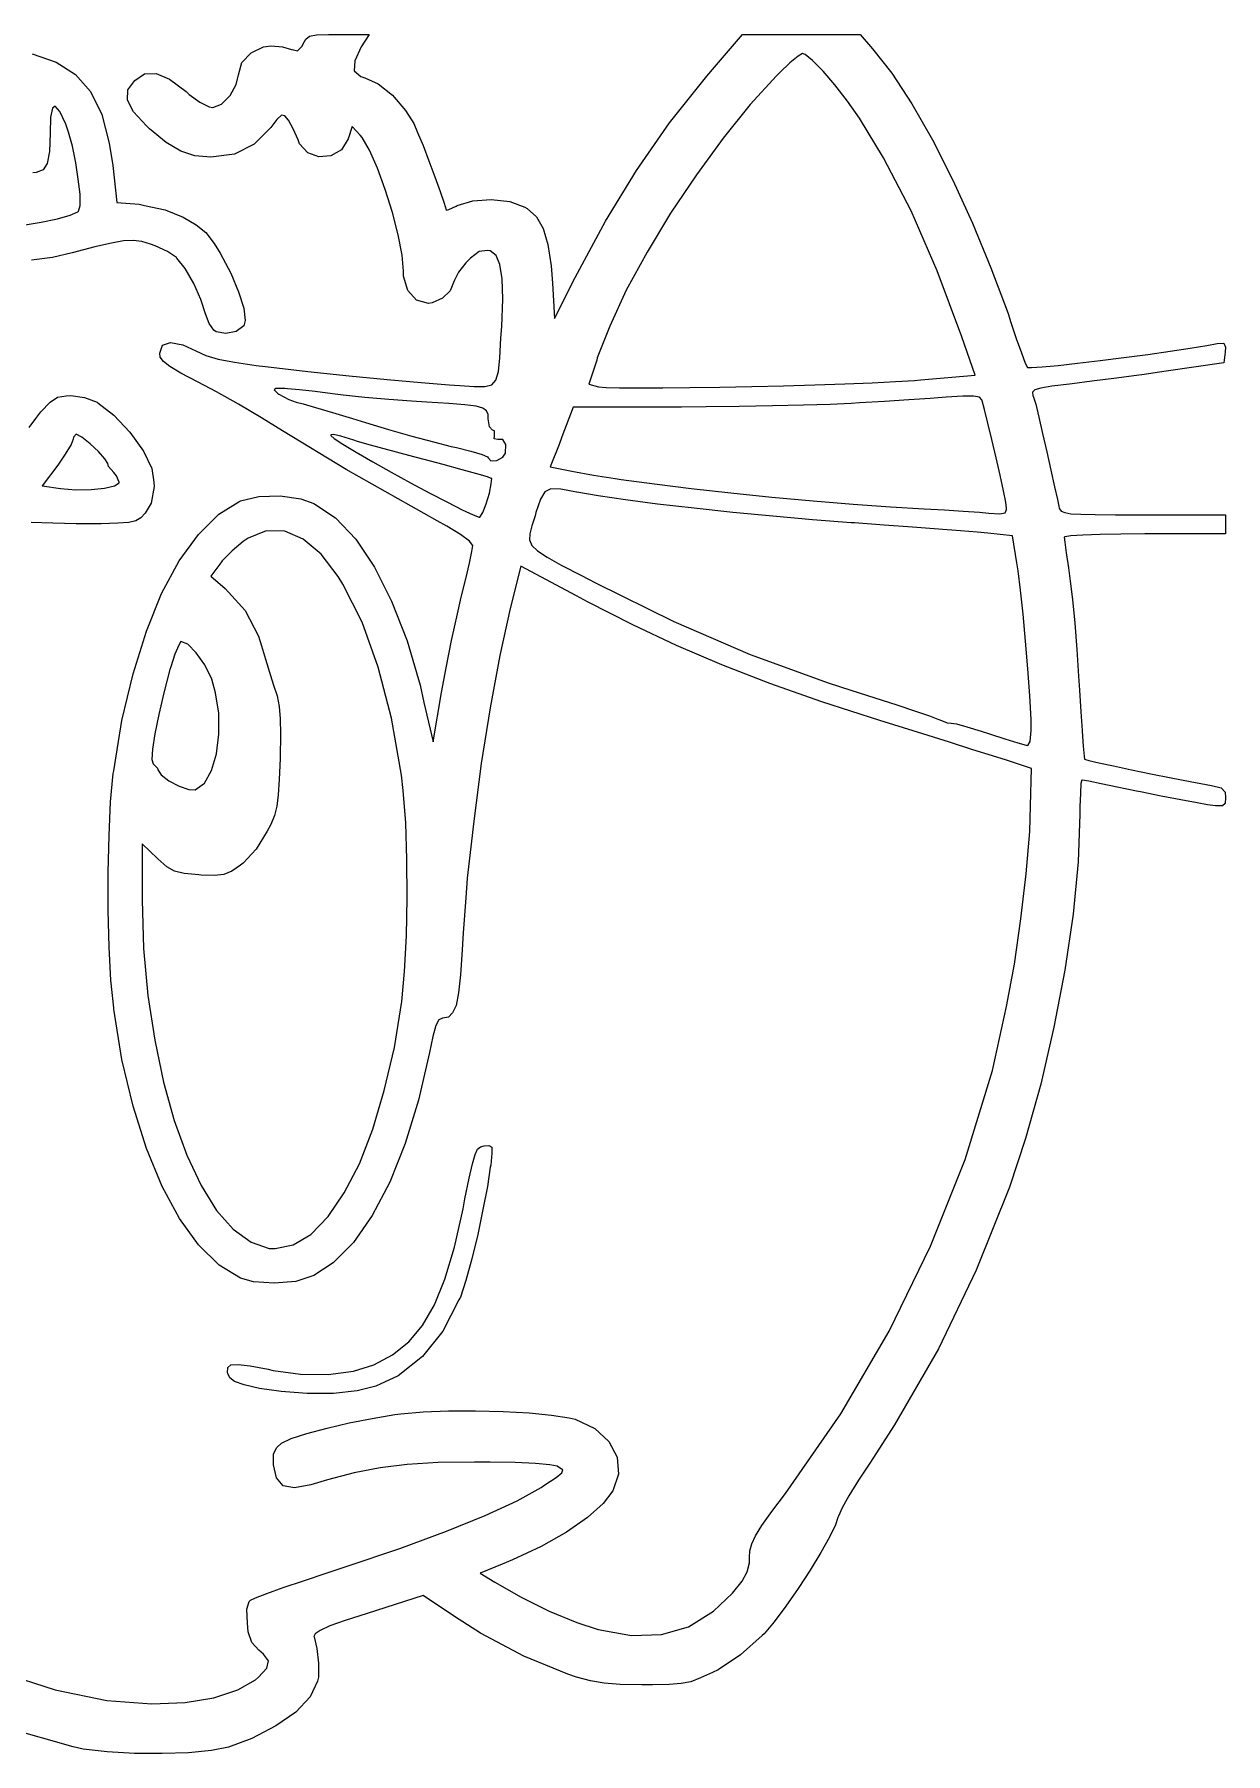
# Model space of a CAD drawing. Extents: x 85.3 to 114.3, y -106.8 to -93.4.
# Drawn here: x 107.114 to 109.698, y -101.863 to -98.135 of the extents above; entities that cross this region are included whole.
import ezdxf

# ---------------------------------------------------------------- set-up
doc = ezdxf.new("R2010")
doc.units = 0
doc.layers.add('BLACK', color=7, linetype='CONTINUOUS')

msp = doc.modelspace()

# ---------------------------------------------------------------- linework, layer by layer
at = {"layer": 'BLACK', "linetype": 'CONTINUOUS'}
for p, q in [((107.695, -98.1604), (107.697, -98.1555)), ((107.697, -98.1555), (107.703, -98.1453)), ((107.703, -98.1453), (107.711, -98.1392)), ((107.711, -98.1392), (107.726, -98.1361)), ((107.726, -98.1361), (107.752, -98.1351)), ((107.752, -98.1351), (107.773, -98.135)), ((107.773, -98.135), (107.84, -98.135)), ((107.84, -98.135), (107.823, -98.1621)), ((108.589, -98.2062), (108.65, -98.135)), ((108.65, -98.135), (108.905, -98.135)), ((108.905, -98.135), (108.932, -98.1661)), ((107.109, -98.1774), (107.161, -98.1951)), ((107.161, -98.1951), (107.203, -98.2219)), ((107.564, -98.1963), (107.584, -98.1748)), ((107.584, -98.1748), (107.611, -98.162)), ((107.611, -98.162), (107.628, -98.16)), ((107.628, -98.16), (107.652, -98.1622)), ((107.652, -98.1622), (107.672, -98.1675)), ((107.672, -98.1675), (107.673, -98.168)), ((107.673, -98.168), (107.685, -98.1708)), ((107.685, -98.1708), (107.695, -98.1604)), ((107.809, -98.1925), (107.808, -98.2139)), ((107.823, -98.1621), (107.809, -98.1925)), ((108.771, -98.1822), (108.753, -98.197)), ((108.78, -98.1767), (108.771, -98.1822)), ((108.786, -98.1786), (108.78, -98.1767)), ((108.802, -98.1915), (108.786, -98.1786)), ((108.825, -98.2144), (108.802, -98.1915)), ((108.932, -98.1661), (108.974, -98.219)), ((107.203, -98.2219), (107.236, -98.2592)), ((107.332, -98.235), (107.353, -98.2207)), ((107.353, -98.2207), (107.378, -98.2197)), ((107.378, -98.2197), (107.407, -98.2322)), ((107.407, -98.2322), (107.443, -98.2588)), ((107.552, -98.2438), (107.557, -98.2225)), ((107.557, -98.2225), (107.564, -98.1963)), ((107.808, -98.2139), (107.822, -98.2266)), ((107.822, -98.2266), (107.831, -98.2294)), ((107.831, -98.2294), (107.86, -98.2421)), ((108.492, -98.3267), (108.573, -98.2253)), ((108.573, -98.2253), (108.589, -98.2062)), ((108.724, -98.2246), (108.667, -98.2872)), ((108.731, -98.218), (108.724, -98.2246)), ((108.753, -98.197), (108.731, -98.218)), ((108.85, -98.2446), (108.825, -98.2144)), ((108.974, -98.219), (109.017, -98.2858)), ((107.236, -98.2592), (107.26, -98.3085)), ((107.316, -98.2779), (107.317, -98.2555)), ((107.317, -98.2555), (107.332, -98.235)), ((107.443, -98.2588), (107.45, -98.2654)), ((107.45, -98.2654), (107.473, -98.2818)), ((107.52, -98.2861), (107.539, -98.2678)), ((107.539, -98.2678), (107.552, -98.2438)), ((107.86, -98.2421), (107.891, -98.2668)), ((107.891, -98.2668), (107.919, -98.2998)), ((108.878, -98.2796), (108.85, -98.2446)), ((107.153, -98.2947), (107.149, -98.3147)), ((107.159, -98.2908), (107.153, -98.2947)), ((107.169, -98.3025), (107.159, -98.2908)), ((107.182, -98.3298), (107.169, -98.3025)), ((107.329, -98.3033), (107.316, -98.2779)), ((107.357, -98.3333), (107.329, -98.3033)), ((107.473, -98.2818), (107.493, -98.2919)), ((107.493, -98.2919), (107.501, -98.2933)), ((107.501, -98.2933), (107.52, -98.2861)), ((107.919, -98.2998), (107.937, -98.3285)), ((108.667, -98.2872), (108.608, -98.3598)), ((108.904, -98.3168), (108.878, -98.2796)), ((109.017, -98.2858), (109.062, -98.3639)), ((107.149, -98.3147), (107.148, -98.3495)), ((107.188, -98.3468), (107.182, -98.3298)), ((107.26, -98.3085), (107.276, -98.3711)), ((107.364, -98.3396), (107.357, -98.3333)), ((107.4, -98.3695), (107.364, -98.3396)), ((107.627, -98.3367), (107.591, -98.3732)), ((107.64, -98.3197), (107.627, -98.3367)), ((107.65, -98.3103), (107.64, -98.3197)), ((107.657, -98.3114), (107.65, -98.3103)), ((107.665, -98.3213), (107.657, -98.3114)), ((107.675, -98.3396), (107.665, -98.3213)), ((107.686, -98.364), (107.675, -98.3396)), ((107.803, -98.3347), (107.795, -98.3617)), ((107.821, -98.3536), (107.803, -98.3347)), ((107.937, -98.3285), (107.945, -98.3477)), ((108.42, -98.43), (108.492, -98.3267)), ((108.956, -98.4026), (108.904, -98.3168)), ((107.148, -98.3495), (107.147, -98.3891)), ((107.197, -98.3777), (107.188, -98.3468)), ((107.204, -98.4132), (107.197, -98.3777)), ((107.276, -98.3711), (107.284, -98.4195)), ((107.432, -98.3884), (107.4, -98.3695)), ((107.591, -98.3732), (107.548, -98.3946)), ((107.689, -98.3722), (107.686, -98.364)), ((107.707, -98.392), (107.689, -98.3722)), ((107.795, -98.3617), (107.78, -98.3856)), ((107.825, -98.3589), (107.821, -98.3536)), ((107.841, -98.3864), (107.825, -98.3589)), ((107.945, -98.3477), (107.957, -98.376)), ((107.957, -98.376), (107.97, -98.4094)), ((108.608, -98.3598), (108.55, -98.4395)), ((109.062, -98.3639), (109.106, -98.4508)), ((107.142, -98.4147), (107.133, -98.429)), ((107.147, -98.3891), (107.142, -98.4147)), ((107.209, -98.4491), (107.204, -98.4132)), ((107.462, -98.3983), (107.432, -98.3884)), ((107.497, -98.4013), (107.462, -98.3983)), ((107.548, -98.3946), (107.497, -98.4013)), ((107.497, -98.4013), (107.497, -98.4013)), ((107.731, -98.4008), (107.707, -98.392)), ((107.757, -98.3986), (107.731, -98.4008)), ((107.78, -98.3856), (107.757, -98.3986)), ((107.858, -98.4253), (107.841, -98.3864)), ((107.97, -98.4094), (107.983, -98.4441)), ((109.016, -98.5178), (108.956, -98.4026)), ((107.118, -98.4346), (107.111, -98.435)), ((107.133, -98.429), (107.118, -98.4346)), ((107.213, -98.4814), (107.209, -98.4491)), ((107.284, -98.4195), (107.293, -98.4999)), ((107.875, -98.4714), (107.858, -98.4253)), ((107.983, -98.4441), (107.994, -98.4759)), ((108.353, -98.5401), (108.42, -98.43)), ((108.55, -98.4395), (108.494, -98.523)), ((109.106, -98.4508), (109.149, -98.5441)), ((107.213, -98.5058), (107.213, -98.4814)), ((107.891, -98.5209), (107.875, -98.4714)), ((107.994, -98.4759), (108.003, -98.5009)), ((108.065, -98.4956), (108.105, -98.493)), ((108.105, -98.493), (108.145, -98.4977)), ((107.164, -98.5346), (107.192, -98.5267)), ((107.192, -98.5267), (107.208, -98.5196)), ((107.208, -98.5196), (107.21, -98.5183)), ((107.21, -98.5183), (107.213, -98.5058)), ((107.293, -98.4999), (107.341, -98.5034)), ((107.341, -98.5034), (107.353, -98.5058)), ((107.353, -98.5058), (107.398, -98.5151)), ((107.398, -98.5151), (107.437, -98.5315)), ((107.903, -98.5696), (107.891, -98.5209)), ((108.003, -98.5009), (108.007, -98.5152)), ((108.007, -98.5164), (108.013, -98.5147)), ((108.007, -98.5152), (108.007, -98.5164)), ((108.013, -98.5147), (108.029, -98.5073)), ((108.029, -98.5073), (108.031, -98.506)), ((108.031, -98.506), (108.065, -98.4956)), ((108.145, -98.4977), (108.178, -98.5096)), ((108.178, -98.5096), (108.183, -98.5124)), ((108.183, -98.5124), (108.203, -98.5307)), ((108.203, -98.5307), (108.218, -98.5558)), ((108.494, -98.523), (108.443, -98.6076)), ((109.072, -98.6477), (109.016, -98.5178)), ((107.09, -98.5489), (107.129, -98.5424)), ((107.129, -98.5424), (107.164, -98.5346)), ((107.437, -98.5315), (107.465, -98.5477)), ((107.465, -98.5477), (107.486, -98.5649)), ((107.486, -98.5649), (107.504, -98.5886)), ((108.218, -98.5558), (108.228, -98.5905)), ((108.287, -98.662), (108.353, -98.5401)), ((109.149, -98.5441), (109.189, -98.6413)), ((107.245, -98.596), (107.196, -98.6089)), ((107.281, -98.5874), (107.245, -98.596)), ((107.307, -98.5828), (107.281, -98.5874)), ((107.328, -98.582), (107.307, -98.5828)), ((107.347, -98.5844), (107.328, -98.582)), ((107.366, -98.5898), (107.347, -98.5844)), ((107.376, -98.5936), (107.366, -98.5898)), ((107.403, -98.6061), (107.376, -98.5936)), ((107.504, -98.5886), (107.517, -98.6097)), ((107.912, -98.6136), (107.903, -98.5696)), ((108.097, -98.6033), (108.079, -98.6059)), ((108.103, -98.6047), (108.097, -98.6033)), ((108.116, -98.6142), (108.103, -98.6047)), ((108.228, -98.5905), (108.235, -98.6372)), ((107.153, -98.6185), (107.108, -98.6248)), ((107.196, -98.6089), (107.153, -98.6185)), ((107.422, -98.6189), (107.403, -98.6061)), ((107.423, -98.6202), (107.422, -98.6189)), ((107.441, -98.643), (107.423, -98.6202)), ((107.517, -98.6097), (107.54, -98.6529)), ((107.915, -98.6488), (107.912, -98.6136)), ((108.05, -98.6307), (108.034, -98.6509)), ((108.06, -98.6199), (108.05, -98.6307)), ((108.079, -98.6059), (108.06, -98.6199)), ((108.124, -98.6338), (108.116, -98.6142)), ((108.129, -98.6649), (108.124, -98.6338)), ((108.235, -98.6372), (108.238, -98.6745)), ((108.443, -98.6076), (108.398, -98.69)), ((109.189, -98.6413), (109.226, -98.7399)), ((107.46, -98.675), (107.441, -98.643)), ((107.475, -98.7097), (107.46, -98.675)), ((107.54, -98.6529), (107.557, -98.6936)), ((107.915, -98.659), (107.915, -98.6488)), ((107.924, -98.6905), (107.915, -98.659)), ((108.023, -98.6728), (108.016, -98.6908)), ((108.025, -98.6677), (108.023, -98.6728)), ((108.034, -98.6509), (108.025, -98.6677)), ((108.13, -98.7092), (108.129, -98.6649)), ((108.238, -98.6745), (108.242, -98.7514)), ((108.242, -98.7514), (108.287, -98.662)), ((109.126, -98.7911), (109.072, -98.6477)), ((107.485, -98.7407), (107.475, -98.7097)), ((107.557, -98.6936), (107.568, -98.7287)), ((107.943, -98.711), (107.924, -98.6905)), ((107.969, -98.7183), (107.943, -98.711)), ((107.977, -98.7173), (107.969, -98.7183)), ((107.999, -98.7073), (107.977, -98.7173)), ((108.016, -98.6908), (107.999, -98.7073)), ((108.128, -98.7683), (108.13, -98.7092)), ((108.398, -98.69), (108.362, -98.7674)), ((107.493, -98.7622), (107.485, -98.7407)), ((107.568, -98.7287), (107.571, -98.7551)), ((109.226, -98.7399), (109.231, -98.7573)), ((107.503, -98.7767), (107.493, -98.7622)), ((107.508, -98.7799), (107.503, -98.7767)), ((107.529, -98.7838), (107.508, -98.7799)), ((107.552, -98.7791), (107.529, -98.7838)), ((107.568, -98.7672), (107.552, -98.7791)), ((107.571, -98.7551), (107.568, -98.7672)), ((108.126, -98.7936), (108.128, -98.7683)), ((108.362, -98.7674), (108.335, -98.8367)), ((109.155, -98.8737), (109.126, -98.7911)), ((109.231, -98.7573), (109.244, -98.7946)), ((107.386, -98.8262), (107.392, -98.8091)), ((107.387, -98.8347), (107.386, -98.8262)), ((107.392, -98.8091), (107.409, -98.803)), ((107.409, -98.803), (107.436, -98.8082)), ((107.436, -98.8082), (107.464, -98.8211)), ((107.464, -98.8211), (107.486, -98.831)), ((108.124, -98.8364), (108.126, -98.7936)), ((109.244, -98.7946), (109.255, -98.8258)), ((109.255, -98.8258), (109.263, -98.8477)), ((109.477, -98.8359), (109.529, -98.829)), ((109.529, -98.829), (109.578, -98.8222)), ((109.578, -98.8222), (109.621, -98.8156)), ((109.621, -98.8156), (109.657, -98.8097)), ((109.657, -98.8097), (109.68, -98.8053)), ((109.68, -98.8053), (109.694, -98.8043)), ((109.694, -98.8043), (109.698, -98.813)), ((109.697, -98.8243), (109.694, -98.8475)), ((109.698, -98.813), (109.697, -98.8243)), ((107.394, -98.8444), (107.387, -98.8347)), ((107.408, -98.8554), (107.394, -98.8444)), ((107.432, -98.8696), (107.408, -98.8554)), ((107.486, -98.831), (107.513, -98.8391)), ((107.513, -98.8391), (107.548, -98.8461)), ((107.548, -98.8461), (107.595, -98.8528)), ((107.595, -98.8528), (107.615, -98.8553)), ((107.615, -98.8553), (107.707, -98.8659)), ((107.707, -98.8659), (107.797, -98.8755)), ((108.115, -98.8846), (108.121, -98.8659)), ((108.121, -98.8659), (108.124, -98.8364)), ((108.334, -98.8414), (108.317, -98.8936)), ((108.335, -98.8367), (108.334, -98.8414)), ((109.263, -98.8477), (109.268, -98.8571)), ((109.268, -98.8571), (109.268, -98.8571)), ((109.268, -98.8571), (109.277, -98.8576)), ((109.277, -98.8576), (109.3, -98.8561)), ((109.3, -98.8561), (109.335, -98.8528)), ((109.335, -98.8528), (109.377, -98.8481)), ((109.377, -98.8481), (109.426, -98.8424)), ((109.426, -98.8424), (109.477, -98.8359)), ((109.569, -98.8654), (109.516, -98.8729)), ((109.694, -98.8475), (109.569, -98.8654)), ((107.469, -98.8889), (107.432, -98.8696)), ((107.509, -98.9099), (107.469, -98.8889)), ((107.638, -98.903), (107.634, -98.9058)), ((107.657, -98.9031), (107.638, -98.903)), ((107.663, -98.9034), (107.657, -98.9031)), ((107.689, -98.9057), (107.663, -98.9034)), ((107.797, -98.8755), (107.879, -98.8837)), ((107.879, -98.8837), (107.953, -98.8902)), ((107.953, -98.8902), (108.014, -98.8949)), ((108.014, -98.8949), (108.037, -98.8963)), ((108.037, -98.8963), (108.068, -98.8982)), ((108.068, -98.8982), (108.091, -98.8984)), ((108.091, -98.8984), (108.106, -98.8947)), ((108.106, -98.8947), (108.115, -98.8846)), ((108.317, -98.8936), (108.338, -98.8989)), ((108.338, -98.8989), (108.354, -98.9004)), ((108.354, -98.9004), (108.383, -98.9013)), ((108.383, -98.9013), (108.425, -98.9016)), ((108.425, -98.9016), (108.477, -98.9015)), ((108.477, -98.9015), (108.536, -98.9009)), ((108.536, -98.9009), (108.601, -98.8999)), ((108.601, -98.8999), (108.67, -98.8985)), ((108.67, -98.8985), (108.739, -98.8968)), ((108.739, -98.8968), (108.807, -98.8948)), ((108.807, -98.8948), (108.872, -98.8926)), ((108.872, -98.8926), (108.931, -98.8903)), ((108.931, -98.8903), (108.982, -98.8878)), ((108.982, -98.8878), (109.023, -98.8852)), ((109.023, -98.8852), (109.037, -98.8841)), ((109.037, -98.8841), (109.155, -98.8737)), ((109.297, -98.9019), (109.284, -98.9058)), ((109.321, -98.8981), (109.297, -98.9019)), ((109.359, -98.8934), (109.321, -98.8981)), ((109.365, -98.8927), (109.359, -98.8934)), ((109.408, -98.8873), (109.365, -98.8927)), ((109.461, -98.8804), (109.408, -98.8873)), ((109.51, -98.8737), (109.461, -98.8804)), ((109.516, -98.8729), (109.51, -98.8737)), ((107.128, -98.9532), (107.148, -98.9324)), ((107.148, -98.9324), (107.164, -98.922)), ((107.164, -98.922), (107.183, -98.9186)), ((107.183, -98.9186), (107.193, -98.9184)), ((107.193, -98.9184), (107.223, -98.9225)), ((107.223, -98.9225), (107.25, -98.9326)), ((107.25, -98.9326), (107.252, -98.934)), ((107.252, -98.934), (107.286, -98.9604)), ((107.557, -98.937), (107.509, -98.9099)), ((107.607, -98.9664), (107.557, -98.937)), ((107.634, -98.9058), (107.642, -98.9134)), ((107.642, -98.9134), (107.644, -98.9148)), ((107.644, -98.9148), (107.666, -98.9269)), ((107.666, -98.9269), (107.682, -98.9322)), ((107.682, -98.9322), (107.697, -98.9363)), ((107.723, -98.9096), (107.689, -98.9057)), ((107.697, -98.9363), (107.724, -98.9442)), ((107.761, -98.9145), (107.723, -98.9096)), ((107.784, -98.9174), (107.761, -98.9145)), ((107.831, -98.9224), (107.784, -98.9174)), ((107.883, -98.927), (107.831, -98.9224)), ((107.932, -98.9303), (107.883, -98.927)), ((107.965, -98.9322), (107.932, -98.9303)), ((108.013, -98.9352), (107.965, -98.9322)), ((108.048, -98.9381), (108.013, -98.9352)), ((108.072, -98.9414), (108.048, -98.9381)), ((108.715, -98.9407), (108.643, -98.9419)), ((108.782, -98.9391), (108.715, -98.9407)), ((108.84, -98.9373), (108.782, -98.9391)), ((108.886, -98.9352), (108.84, -98.9373)), ((108.904, -98.9342), (108.886, -98.9352)), ((108.958, -98.931), (108.904, -98.9342)), ((109.011, -98.9276), (108.958, -98.931)), ((109.057, -98.9245), (109.011, -98.9276)), ((109.092, -98.9219), (109.057, -98.9245)), ((109.128, -98.9194), (109.092, -98.9219)), ((109.151, -98.9194), (109.128, -98.9194)), ((109.164, -98.922), (109.151, -98.9194)), ((109.169, -98.9275), (109.164, -98.922)), ((109.17, -98.9296), (109.169, -98.9275)), ((109.175, -98.9484), (109.17, -98.9296)), ((109.284, -98.9058), (109.279, -98.9109)), ((109.279, -98.9109), (109.28, -98.9182)), ((109.28, -98.9182), (109.281, -98.922)), ((109.281, -98.922), (109.286, -98.9372)), ((109.286, -98.9372), (109.293, -98.9648)), ((107.103, -98.9874), (107.117, -98.9676)), ((107.117, -98.9676), (107.128, -98.9532)), ((107.286, -98.9604), (107.321, -98.9978)), ((107.652, -98.9944), (107.607, -98.9664)), ((107.724, -98.9442), (107.761, -98.9552)), ((107.761, -98.9552), (107.804, -98.9682)), ((107.804, -98.9682), (107.832, -98.9766)), ((107.832, -98.9766), (107.882, -98.9916)), ((108.087, -98.9457), (108.072, -98.9414)), ((108.095, -98.9513), (108.087, -98.9457)), ((108.098, -98.9589), (108.095, -98.9513)), ((108.098, -98.9688), (108.098, -98.9589)), ((108.101, -98.9861), (108.098, -98.9688)), ((108.283, -98.9433), (108.258, -99.0079)), ((108.518, -98.943), (108.283, -98.9433)), ((108.571, -98.9427), (108.518, -98.943)), ((108.643, -98.9419), (108.571, -98.9427)), ((109.182, -98.9777), (109.175, -98.9484)), ((109.191, -99.0138), (109.182, -98.9777)), ((109.293, -98.9648), (109.301, -99.0008)), ((107.198, -99.0127), (107.194, -99.0246)), ((107.199, -99.0083), (107.198, -99.0127)), ((107.205, -99.002), (107.199, -99.0083)), ((107.205, -99.0021), (107.205, -99.002)), ((107.217, -99.0086), (107.205, -99.0021)), ((107.235, -99.0226), (107.217, -99.0086)), ((107.321, -98.9978), (107.351, -99.039)), ((107.79, -99.0784), (107.652, -98.9944)), ((107.763, -99.0026), (107.757, -99.0033)), ((107.757, -99.0033), (107.757, -99.005)), ((107.757, -99.005), (107.764, -99.0113)), ((107.779, -99.0063), (107.763, -99.0026)), ((107.764, -99.0113), (107.783, -99.0238)), ((107.807, -99.015), (107.779, -99.0063)), ((107.815, -99.0177), (107.807, -99.015)), ((107.882, -98.9916), (107.933, -99.0061)), ((107.933, -99.0061), (107.98, -99.0188)), ((108.108, -98.9933), (108.101, -98.9861)), ((108.112, -98.995), (108.108, -98.9933)), ((108.111, -99.0121), (108.112, -99.0054)), ((108.119, -99.0132), (108.111, -99.0121)), ((108.112, -99.0054), (108.112, -98.995)), ((108.13, -99.0131), (108.119, -99.0132)), ((108.137, -99.0241), (108.13, -99.0131)), ((108.258, -99.0079), (108.252, -99.0241)), ((109.2, -99.0529), (109.191, -99.0138)), ((109.301, -99.0008), (109.31, -99.0399)), ((107.181, -99.045), (107.165, -99.0689)), ((107.194, -99.0246), (107.181, -99.045)), ((107.253, -99.0396), (107.235, -99.0226)), ((107.267, -99.0552), (107.253, -99.0396)), ((107.351, -99.039), (107.369, -99.0766)), ((107.783, -99.0238), (107.812, -99.0411)), ((107.812, -99.0411), (107.848, -99.0618)), ((107.843, -99.0257), (107.815, -99.0177)), ((107.881, -99.0362), (107.843, -99.0257)), ((107.926, -99.0483), (107.881, -99.0362)), ((107.973, -99.0607), (107.926, -99.0483)), ((107.98, -99.0188), (108.018, -99.0283)), ((108.018, -99.0283), (108.03, -99.0309)), ((108.03, -99.0309), (108.061, -99.0384)), ((108.061, -99.0384), (108.085, -99.0457)), ((108.085, -99.0457), (108.097, -99.0514)), ((108.097, -99.0514), (108.098, -99.0529)), ((108.098, -99.0529), (108.104, -99.06)), ((108.117, -99.0592), (108.13, -99.0521)), ((108.13, -99.0521), (108.136, -99.0434)), ((108.136, -99.0434), (108.137, -99.0241)), ((108.252, -99.0241), (108.233, -99.0725)), ((109.209, -99.0911), (109.2, -99.0529)), ((109.31, -99.0399), (109.319, -99.0802)), ((107.165, -99.0689), (107.131, -99.1142)), ((107.273, -99.0652), (107.267, -99.0552)), ((107.275, -99.0719), (107.273, -99.0652)), ((107.286, -99.085), (107.275, -99.0719)), ((107.292, -99.0922), (107.286, -99.085)), ((107.369, -99.0766), (107.373, -99.1059)), ((107.988, -99.1898), (107.79, -99.0784)), ((107.848, -99.0618), (107.888, -99.0844)), ((107.888, -99.0844), (107.93, -99.1075)), ((108.001, -99.068), (107.973, -99.0607)), ((108.042, -99.0789), (108.001, -99.068)), ((108.074, -99.088), (108.042, -99.0789)), ((108.097, -99.0945), (108.074, -99.088)), ((108.104, -99.06), (108.117, -99.0592)), ((108.233, -99.0725), (108.28, -99.0824)), ((108.28, -99.0824), (108.327, -99.091)), ((109.319, -99.0802), (109.327, -99.116)), ((107.131, -99.1142), (107.171, -99.1199)), ((107.171, -99.1199), (107.204, -99.1226)), ((107.204, -99.1226), (107.237, -99.1222)), ((107.237, -99.1222), (107.266, -99.1192)), ((107.266, -99.1192), (107.288, -99.1141)), ((107.288, -99.1141), (107.298, -99.1072)), ((107.298, -99.1059), (107.292, -99.0922)), ((107.298, -99.1072), (107.298, -99.1059)), ((107.374, -99.1156), (107.367, -99.1514)), ((107.373, -99.1059), (107.374, -99.1156)), ((107.93, -99.1075), (107.972, -99.1298)), ((108.105, -99.0977), (108.097, -99.0945)), ((108.101, -99.1299), (108.105, -99.1098)), ((108.106, -99.0982), (108.105, -99.0977)), ((108.105, -99.1098), (108.106, -99.0982)), ((108.221, -99.1266), (108.212, -99.143)), ((108.234, -99.1201), (108.221, -99.1266)), ((108.256, -99.1212), (108.234, -99.1201)), ((108.29, -99.1277), (108.256, -99.1212)), ((108.327, -99.091), (108.374, -99.0982)), ((108.374, -99.0982), (108.387, -99.1002)), ((108.387, -99.1002), (108.459, -99.1099)), ((108.459, -99.1099), (108.539, -99.1196)), ((108.539, -99.1196), (108.625, -99.1292)), ((109.216, -99.1246), (109.209, -99.0911)), ((109.221, -99.1495), (109.216, -99.1246)), ((109.327, -99.116), (109.333, -99.1433)), ((107.367, -99.1514), (107.354, -99.1729)), ((107.514, -99.1754), (107.56, -99.1471)), ((107.56, -99.1471), (107.561, -99.1467)), ((107.561, -99.1467), (107.601, -99.1369)), ((107.601, -99.1369), (107.647, -99.1356)), ((107.647, -99.1356), (107.692, -99.1423)), ((107.692, -99.1423), (107.72, -99.1523)), ((107.72, -99.1523), (107.767, -99.1833)), ((107.972, -99.1298), (108.01, -99.1497)), ((108.01, -99.1497), (108.042, -99.166)), ((108.087, -99.1719), (108.094, -99.1526)), ((108.094, -99.1526), (108.101, -99.1299)), ((108.212, -99.143), (108.202, -99.1717)), ((108.291, -99.1279), (108.29, -99.1277)), ((108.337, -99.1358), (108.291, -99.1279)), ((108.396, -99.1445), (108.337, -99.1358)), ((108.466, -99.1535), (108.396, -99.1445)), ((108.545, -99.1627), (108.466, -99.1535)), ((108.629, -99.1716), (108.545, -99.1627)), ((108.625, -99.1292), (108.714, -99.1383)), ((108.714, -99.1383), (108.803, -99.1466)), ((108.803, -99.1466), (108.89, -99.1538)), ((108.89, -99.1538), (108.971, -99.1597)), ((108.971, -99.1597), (109.044, -99.1639)), ((109.044, -99.1639), (109.088, -99.1663)), ((109.223, -99.1622), (109.221, -99.1495)), ((109.223, -99.1649), (109.223, -99.1622)), ((109.333, -99.1433), (109.336, -99.1579)), ((109.336, -99.1579), (109.337, -99.1622)), ((109.337, -99.1622), (109.338, -99.1641)), ((109.338, -99.1641), (109.341, -99.1687)), ((107.154, -99.1952), (107.107, -99.1936)), ((107.205, -99.1961), (107.154, -99.1952)), ((107.252, -99.1961), (107.205, -99.1961)), ((107.259, -99.196), (107.252, -99.1961)), ((107.295, -99.1952), (107.259, -99.196)), ((107.319, -99.1934), (107.295, -99.1952)), ((107.334, -99.1896), (107.319, -99.1934)), ((107.345, -99.1831), (107.334, -99.1896)), ((107.354, -99.1729), (107.345, -99.1831)), ((107.47, -99.2191), (107.514, -99.1754)), ((107.767, -99.1833), (107.811, -99.2298)), ((108.009, -99.2014), (107.988, -99.1898)), ((108.038, -99.2194), (108.009, -99.2014)), ((108.042, -99.166), (108.066, -99.1771)), ((108.066, -99.1771), (108.079, -99.1817)), ((108.079, -99.1817), (108.08, -99.1817)), ((108.08, -99.1817), (108.087, -99.1719)), ((108.193, -99.2009), (108.189, -99.2179)), ((108.2, -99.1787), (108.193, -99.2009)), ((108.202, -99.1717), (108.2, -99.1787)), ((108.716, -99.18), (108.629, -99.1716)), ((108.802, -99.1875), (108.716, -99.18)), ((108.886, -99.1939), (108.802, -99.1875)), ((108.893, -99.1944), (108.886, -99.1939)), ((108.957, -99.199), (108.893, -99.1944)), ((109.019, -99.2035), (108.957, -99.199)), ((109.088, -99.1663), (109.129, -99.1688)), ((109.129, -99.1688), (109.164, -99.1713)), ((109.164, -99.1713), (109.184, -99.173)), ((109.184, -99.173), (109.208, -99.1747)), ((109.208, -99.1747), (109.22, -99.1724)), ((109.22, -99.1724), (109.223, -99.1649)), ((109.341, -99.1687), (109.349, -99.1721)), ((109.349, -99.1721), (109.362, -99.1743)), ((109.362, -99.1743), (109.384, -99.1757)), ((109.384, -99.1757), (109.415, -99.1764)), ((109.415, -99.1764), (109.459, -99.1766)), ((109.459, -99.1766), (109.518, -99.1767)), ((109.518, -99.1767), (109.698, -99.1767)), ((109.698, -99.1767), (109.698, -99.2183)), ((107.428, -99.2767), (107.47, -99.2191)), ((107.567, -99.2343), (107.543, -99.2546)), ((107.578, -99.2273), (107.567, -99.2343)), ((107.617, -99.2117), (107.578, -99.2273)), ((107.657, -99.2124), (107.617, -99.2117)), ((107.697, -99.2293), (107.657, -99.2124)), ((107.736, -99.2621), (107.697, -99.2293)), ((107.811, -99.2298), (107.852, -99.2905)), ((108.058, -99.234), (108.038, -99.2194)), ((108.065, -99.2433), (108.058, -99.234)), ((108.189, -99.2179), (108.188, -99.2313)), ((108.188, -99.2313), (108.193, -99.243)), ((109.075, -99.2078), (109.019, -99.2035)), ((109.123, -99.2115), (109.075, -99.2078)), ((109.159, -99.2146), (109.123, -99.2115)), ((109.182, -99.2167), (109.159, -99.2146)), ((109.236, -99.2225), (109.182, -99.2167)), ((109.245, -99.2808), (109.236, -99.2225)), ((109.349, -99.2245), (109.348, -99.2252)), ((109.348, -99.2252), (109.349, -99.2359)), ((109.362, -99.2226), (109.349, -99.2245)), ((109.349, -99.2359), (109.352, -99.2593)), ((109.388, -99.2209), (109.362, -99.2226)), ((109.426, -99.2195), (109.388, -99.2209)), ((109.471, -99.2186), (109.426, -99.2195)), ((109.523, -99.2183), (109.471, -99.2186)), ((109.698, -99.2183), (109.523, -99.2183)), ((107.543, -99.2546), (107.521, -99.2769)), ((107.773, -99.3106), (107.736, -99.2621)), ((108.058, -99.2817), (108.063, -99.2563)), ((108.063, -99.2563), (108.065, -99.2434)), ((108.065, -99.2434), (108.065, -99.2433)), ((108.193, -99.243), (108.205, -99.2548)), ((108.205, -99.2548), (108.226, -99.2684)), ((108.226, -99.2684), (108.257, -99.2857)), ((109.352, -99.2593), (109.357, -99.2917)), ((107.39, -99.3472), (107.428, -99.2767)), ((107.516, -99.2841), (107.497, -99.3097)), ((107.497, -99.3097), (107.528, -99.3366)), ((107.521, -99.2769), (107.516, -99.2841)), ((107.783, -99.327), (107.773, -99.3106)), ((107.852, -99.2905), (107.889, -99.3642)), ((108.05, -99.3159), (108.058, -99.2817)), ((108.169, -99.2878), (108.146, -99.3801)), ((108.29, -99.3528), (108.169, -99.2878)), ((108.257, -99.2857), (108.301, -99.3085)), ((108.301, -99.3085), (108.331, -99.3245)), ((109.248, -99.298), (109.245, -99.2808)), ((109.253, -99.3402), (109.248, -99.298)), ((109.357, -99.2917), (109.361, -99.3209)), ((107.357, -99.4292), (107.39, -99.3472)), ((107.528, -99.3366), (107.571, -99.3845)), ((107.825, -99.4098), (107.783, -99.327)), ((108.04, -99.3553), (108.05, -99.3159)), ((108.331, -99.3245), (108.501, -99.4084)), ((109.259, -99.3925), (109.253, -99.3402)), ((109.361, -99.3209), (109.366, -99.3606)), ((107.571, -99.3845), (107.6, -99.4399)), ((107.889, -99.3642), (107.923, -99.4497)), ((108.032, -99.3915), (108.04, -99.3553)), ((108.146, -99.3801), (108.124, -99.4815)), ((108.314, -99.3657), (108.29, -99.3528)), ((108.412, -99.4155), (108.314, -99.3657)), ((109.366, -99.3606), (109.371, -99.4116)), ((107.86, -99.507), (107.825, -99.4098)), ((108.019, -99.4491), (108.032, -99.3915)), ((108.507, -99.4605), (108.412, -99.4155)), ((108.501, -99.4084), (108.667, -99.4799)), ((109.264, -99.4509), (109.259, -99.3925)), ((109.371, -99.4116), (109.375, -99.4688)), ((107.328, -99.5216), (107.357, -99.4292)), ((107.427, -99.4591), (107.419, -99.4786)), ((107.432, -99.4517), (107.427, -99.4591)), ((107.447, -99.4576), (107.432, -99.4517)), ((107.465, -99.4757), (107.447, -99.4576)), ((107.6, -99.4399), (107.607, -99.4609)), ((107.607, -99.4609), (107.615, -99.49)), ((107.923, -99.4497), (107.951, -99.546)), ((108.007, -99.5087), (108.019, -99.4491)), ((108.605, -99.5023), (108.507, -99.4605)), ((109.269, -99.5111), (109.264, -99.4509)), ((107.419, -99.4786), (107.41, -99.5064)), ((107.484, -99.5022), (107.465, -99.4757)), ((107.615, -99.49), (107.626, -99.525)), ((108.124, -99.4815), (108.103, -99.595)), ((108.667, -99.4799), (108.836, -99.5412)), ((109.375, -99.4688), (109.379, -99.5267)), ((107.304, -99.623), (107.328, -99.5216)), ((107.408, -99.5121), (107.395, -99.5627)), ((107.41, -99.5064), (107.408, -99.5121)), ((107.499, -99.5331), (107.484, -99.5022)), ((107.507, -99.5628), (107.499, -99.5331)), ((107.626, -99.525), (107.633, -99.5463)), ((107.889, -99.6179), (107.86, -99.507)), ((107.997, -99.562), (108.007, -99.5087)), ((108.709, -99.5423), (108.605, -99.5023)), ((109.273, -99.569), (109.269, -99.5111)), ((109.379, -99.5267), (109.381, -99.5567)), ((107.395, -99.5627), (107.384, -99.6101)), ((107.514, -99.6072), (107.507, -99.5628)), ((107.633, -99.5463), (107.641, -99.5695)), ((107.641, -99.5695), (107.645, -99.5924)), ((107.951, -99.546), (107.959, -99.5834)), ((107.979, -99.6692), (107.997, -99.562)), ((108.822, -99.582), (108.709, -99.5423)), ((108.836, -99.5412), (108.885, -99.5569)), ((108.885, -99.5569), (108.937, -99.5734)), ((108.937, -99.5734), (108.985, -99.5888)), ((109.276, -99.6204), (109.273, -99.569)), ((109.381, -99.5567), (109.384, -99.6043)), ((107.384, -99.6101), (107.375, -99.6517)), ((107.514, -99.6524), (107.514, -99.6072)), ((107.645, -99.5924), (107.647, -99.6193)), ((107.959, -99.5834), (107.979, -99.6692)), ((108.103, -99.595), (108.083, -99.7163)), ((108.948, -99.6228), (108.822, -99.582)), ((108.985, -99.5888), (109.025, -99.6022)), ((109.025, -99.6022), (109.056, -99.6128)), ((109.384, -99.6043), (109.387, -99.6444)), ((107.286, -99.7321), (107.304, -99.623)), ((107.647, -99.6193), (107.648, -99.6524)), ((107.91, -99.7415), (107.889, -99.6179)), ((108.978, -99.6321), (108.948, -99.6228)), ((109.041, -99.6517), (108.978, -99.6321)), ((109.056, -99.6128), (109.074, -99.6196)), ((109.074, -99.6196), (109.078, -99.6211)), ((109.078, -99.6211), (109.094, -99.6277)), ((109.094, -99.6277), (109.103, -99.6284)), ((109.103, -99.6284), (109.114, -99.6302)), ((109.114, -99.6302), (109.137, -99.6364)), ((109.137, -99.6364), (109.168, -99.6458)), ((109.168, -99.6458), (109.186, -99.6517)), ((109.274, -99.6685), (109.276, -99.6444)), ((109.276, -99.6444), (109.276, -99.6204)), ((109.387, -99.6444), (109.387, -99.6459)), ((109.387, -99.6459), (109.389, -99.6787)), ((107.37, -99.6851), (107.369, -99.7076)), ((107.375, -99.6517), (107.37, -99.6851)), ((107.509, -99.695), (107.514, -99.6524)), ((107.648, -99.6542), (107.647, -99.7014)), ((107.648, -99.6524), (107.648, -99.6542)), ((109.099, -99.6699), (109.041, -99.6517)), ((109.15, -99.6861), (109.099, -99.6699)), ((109.192, -99.6993), (109.15, -99.6861)), ((109.186, -99.6517), (109.219, -99.6626)), ((109.219, -99.6626), (109.247, -99.6711)), ((109.247, -99.6711), (109.265, -99.676)), ((109.265, -99.676), (109.269, -99.6767)), ((109.269, -99.6767), (109.274, -99.6685)), ((109.389, -99.6787), (109.391, -99.6999)), ((107.369, -99.7076), (107.372, -99.7166)), ((107.372, -99.7166), (107.381, -99.7265)), ((107.498, -99.7315), (107.509, -99.695)), ((107.647, -99.7049), (107.645, -99.7509)), ((107.647, -99.7014), (107.647, -99.7049)), ((108.083, -99.7163), (108.067, -99.841)), ((109.223, -99.7091), (109.192, -99.6993)), ((109.24, -99.7145), (109.223, -99.7091)), ((109.277, -99.7266), (109.24, -99.7145)), ((109.391, -99.6999), (109.392, -99.7068)), ((109.392, -99.7068), (109.401, -99.7093)), ((109.401, -99.7093), (109.423, -99.7144)), ((109.423, -99.7144), (109.455, -99.7213)), ((109.455, -99.7213), (109.494, -99.7294)), ((107.279, -99.7994), (107.285, -99.7377)), ((107.285, -99.7377), (107.286, -99.7321)), ((107.381, -99.7265), (107.382, -99.73)), ((107.382, -99.73), (107.389, -99.7409)), ((107.389, -99.7409), (107.406, -99.7536)), ((107.406, -99.7536), (107.428, -99.7652)), ((107.463, -99.7731), (107.483, -99.7587)), ((107.483, -99.7587), (107.498, -99.7315)), ((107.645, -99.7509), (107.643, -99.7842)), ((107.914, -99.7744), (107.91, -99.7415)), ((109.275, -99.8079), (109.277, -99.7266)), ((109.384, -99.7594), (109.383, -99.78)), ((109.386, -99.7517), (109.384, -99.7594)), ((109.387, -99.7519), (109.386, -99.7517)), ((109.401, -99.7545), (109.387, -99.7519)), ((109.428, -99.7598), (109.401, -99.7545)), ((109.463, -99.767), (109.428, -99.7598)), ((109.494, -99.7294), (109.536, -99.7382)), ((109.536, -99.7382), (109.58, -99.7469)), ((109.58, -99.7469), (109.621, -99.7549)), ((109.621, -99.7549), (109.656, -99.7615)), ((107.428, -99.7652), (107.449, -99.7725)), ((107.449, -99.7725), (107.463, -99.7731)), ((107.643, -99.7842), (107.64, -99.8088)), ((107.92, -99.8448), (107.914, -99.7744)), ((109.383, -99.78), (109.382, -99.8098)), ((109.505, -99.7757), (109.463, -99.767)), ((109.513, -99.7774), (109.505, -99.7757)), ((109.558, -99.7867), (109.513, -99.7774)), ((109.601, -99.795), (109.558, -99.7867)), ((109.636, -99.8015), (109.601, -99.795)), ((109.656, -99.7615), (109.667, -99.7635)), ((109.667, -99.7635), (109.688, -99.769)), ((109.688, -99.769), (109.697, -99.778)), ((109.697, -99.778), (109.698, -99.7901)), ((109.698, -99.7901), (109.697, -99.8025)), ((107.276, -99.8725), (107.279, -99.7994)), ((107.635, -99.8288), (107.627, -99.8481)), ((107.64, -99.8088), (107.635, -99.8288)), ((109.273, -99.8633), (109.275, -99.8079)), ((109.382, -99.8258), (109.378, -99.929)), ((109.382, -99.8098), (109.382, -99.8258)), ((109.659, -99.8054), (109.636, -99.8015)), ((109.676, -99.8077), (109.659, -99.8054)), ((109.691, -99.8078), (109.676, -99.8077)), ((109.697, -99.8025), (109.691, -99.8078)), ((107.274, -99.9524), (107.276, -99.8725)), ((107.619, -99.8628), (107.595, -99.9015)), ((107.627, -99.8481), (107.619, -99.8628)), ((107.922, -99.9241), (107.92, -99.8448)), ((108.067, -99.841), (108.053, -99.9646)), ((109.265, -99.955), (109.273, -99.8633)), ((107.381, -99.9219), (107.348, -99.89)), ((107.348, -99.89), (107.348, -100.012)), ((107.595, -99.9015), (107.567, -99.9321)), ((107.382, -99.9228), (107.381, -99.9219)), ((107.401, -99.9398), (107.382, -99.9228)), ((107.418, -99.9496), (107.401, -99.9398)), ((107.561, -99.9362), (107.542, -99.9496)), ((107.567, -99.9321), (107.561, -99.9362)), ((107.923, -100.007), (107.922, -99.9241)), ((109.378, -99.929), (109.367, -100.043)), ((107.274, -100.034), (107.274, -99.9524)), ((107.439, -99.9547), (107.418, -99.9496)), ((107.471, -99.9576), (107.439, -99.9547)), ((107.476, -99.958), (107.471, -99.9576)), ((107.505, -99.9591), (107.476, -99.958)), ((107.525, -99.9568), (107.505, -99.9591)), ((107.542, -99.9496), (107.525, -99.9568)), ((108.053, -99.9646), (108.05, -100.007)), ((109.254, -100.053), (109.265, -99.955)), ((107.348, -100.012), (107.351, -100.117)), ((107.921, -100.09), (107.923, -100.007)), ((108.05, -100.007), (108.044, -100.083)), ((107.276, -100.114), (107.274, -100.034)), ((109.24, -100.151), (109.254, -100.053)), ((109.367, -100.043), (109.349, -100.164)), ((107.917, -100.167), (107.921, -100.09)), ((108.044, -100.083), (108.042, -100.12)), ((107.28, -100.186), (107.276, -100.114)), ((107.351, -100.117), (107.36, -100.219)), ((108.042, -100.12), (108.038, -100.174)), ((107.911, -100.232), (107.917, -100.167)), ((109.223, -100.243), (109.24, -100.151)), ((109.349, -100.164), (109.325, -100.288)), ((107.286, -100.246), (107.28, -100.186)), ((108.038, -100.174), (108.034, -100.213)), ((107.36, -100.219), (107.375, -100.316)), ((107.895, -100.332), (107.911, -100.232)), ((108.029, -100.241), (108.021, -100.257)), ((108.034, -100.213), (108.029, -100.241)), ((109.192, -100.382), (109.223, -100.243)), ((107.286, -100.249), (107.286, -100.246)), ((107.304, -100.358), (107.286, -100.249)), ((107.991, -100.272), (107.985, -100.284)), ((107.999, -100.268), (107.991, -100.272)), ((108.012, -100.266), (107.999, -100.268)), ((107.999, -100.268), (107.999, -100.268)), ((108.021, -100.257), (108.012, -100.266)), ((107.375, -100.316), (107.394, -100.407)), ((107.978, -100.308), (107.971, -100.343)), ((107.985, -100.284), (107.978, -100.308)), ((109.325, -100.288), (109.297, -100.411)), ((107.873, -100.425), (107.895, -100.332)), ((107.971, -100.343), (107.947, -100.446)), ((107.328, -100.459), (107.304, -100.358)), ((109.133, -100.575), (109.192, -100.382)), ((107.394, -100.407), (107.417, -100.49)), ((107.848, -100.509), (107.873, -100.425)), ((109.297, -100.411), (109.264, -100.529)), ((107.357, -100.551), (107.328, -100.459)), ((107.947, -100.446), (107.918, -100.54)), ((107.417, -100.49), (107.445, -100.565)), ((107.819, -100.584), (107.848, -100.509)), ((107.918, -100.54), (107.885, -100.624)), ((108.09, -100.545), (108.1, -100.544)), ((108.1, -100.544), (108.106, -100.548)), ((109.264, -100.529), (109.229, -100.635)), ((107.391, -100.633), (107.357, -100.551)), ((107.445, -100.565), (107.476, -100.631)), ((108.064, -100.584), (108.07, -100.564)), ((108.07, -100.564), (108.075, -100.552)), ((108.075, -100.552), (108.082, -100.547)), ((108.082, -100.547), (108.09, -100.545)), ((108.106, -100.561), (108.104, -100.587)), ((108.106, -100.548), (108.106, -100.561)), ((109.058, -100.763), (109.133, -100.575)), ((107.786, -100.647), (107.819, -100.584)), ((108.048, -100.66), (108.057, -100.615)), ((108.057, -100.615), (108.064, -100.584)), ((108.103, -100.591), (108.097, -100.633)), ((108.104, -100.587), (108.103, -100.591)), ((107.429, -100.703), (107.391, -100.633)), ((107.476, -100.631), (107.509, -100.685)), ((107.751, -100.698), (107.786, -100.647)), ((107.885, -100.624), (107.847, -100.696)), ((108.097, -100.633), (108.087, -100.683)), ((109.229, -100.635), (109.157, -100.815)), ((107.509, -100.685), (107.545, -100.726)), ((108.025, -100.765), (108.044, -100.682)), ((108.044, -100.682), (108.048, -100.66)), ((108.087, -100.683), (108.076, -100.737)), ((107.47, -100.76), (107.429, -100.703)), ((107.545, -100.726), (107.584, -100.754)), ((107.714, -100.737), (107.751, -100.698)), ((107.847, -100.696), (107.806, -100.755)), ((107.515, -100.804), (107.47, -100.76)), ((107.584, -100.754), (107.623, -100.768)), ((107.636, -100.768), (107.675, -100.76)), ((107.675, -100.76), (107.714, -100.737)), ((107.806, -100.755), (107.762, -100.799)), ((108.004, -100.834), (108.025, -100.765)), ((108.076, -100.737), (108.063, -100.79)), ((108.968, -100.947), (109.058, -100.763)), ((107.561, -100.832), (107.515, -100.804)), ((107.623, -100.768), (107.636, -100.768)), ((107.762, -100.799), (107.72, -100.826)), ((108.063, -100.79), (108.05, -100.837)), ((107.589, -100.84), (107.561, -100.832)), ((107.634, -100.843), (107.589, -100.84)), ((107.681, -100.839), (107.634, -100.843)), ((107.72, -100.826), (107.681, -100.839)), ((107.982, -100.89), (108.004, -100.834)), ((108.05, -100.837), (108.038, -100.873)), ((109.157, -100.815), (109.075, -100.985)), ((108.035, -100.879), (108, -100.947)), ((108.038, -100.873), (108.035, -100.879)), ((107.956, -100.935), (107.982, -100.89)), ((107.926, -100.97), (107.956, -100.935)), ((108, -100.947), (107.956, -101.002)), ((108.863, -101.126), (108.968, -100.947)), ((107.891, -100.998), (107.926, -100.97)), ((109.075, -100.985), (108.98, -101.15)), ((107.533, -101.037), (107.534, -101.026)), ((107.534, -101.026), (107.54, -101.02)), ((107.54, -101.02), (107.556, -101.019)), ((107.556, -101.019), (107.582, -101.022)), ((107.582, -101.022), (107.621, -101.029)), ((107.806, -101.034), (107.85, -101.02)), ((107.85, -101.02), (107.891, -100.998)), ((107.956, -101.002), (107.903, -101.044)), ((107.534, -101.039), (107.533, -101.037)), ((107.538, -101.048), (107.534, -101.039)), ((107.548, -101.056), (107.538, -101.048)), ((107.569, -101.063), (107.548, -101.056)), ((107.602, -101.071), (107.569, -101.063)), ((107.621, -101.029), (107.632, -101.032)), ((107.632, -101.032), (107.691, -101.04)), ((107.691, -101.04), (107.751, -101.041)), ((107.751, -101.041), (107.806, -101.034)), ((107.855, -101.066), (107.814, -101.076)), ((107.903, -101.044), (107.855, -101.066)), ((107.649, -101.078), (107.602, -101.071)), ((107.706, -101.082), (107.649, -101.078)), ((107.763, -101.082), (107.706, -101.082)), ((107.814, -101.076), (107.763, -101.082)), ((107.797, -101.146), (107.847, -101.136)), ((107.847, -101.136), (107.896, -101.128)), ((107.896, -101.128), (107.909, -101.126)), ((107.909, -101.126), (107.957, -101.122)), ((107.957, -101.122), (108.012, -101.12)), ((108.012, -101.12), (108.071, -101.12)), ((108.071, -101.12), (108.131, -101.121)), ((108.131, -101.121), (108.187, -101.124)), ((108.187, -101.124), (108.236, -101.129)), ((108.236, -101.129), (108.274, -101.135)), ((108.274, -101.135), (108.287, -101.138)), ((108.287, -101.138), (108.33, -101.158)), ((108.743, -101.299), (108.863, -101.126)), ((107.671, -101.18), (107.705, -101.169)), ((107.705, -101.169), (107.749, -101.157)), ((107.749, -101.157), (107.797, -101.146)), ((108.33, -101.158), (108.36, -101.186)), ((108.98, -101.15), (108.926, -101.233)), ((107.633, -101.213), (107.64, -101.199)), ((107.633, -101.237), (107.633, -101.213)), ((107.64, -101.199), (107.65, -101.19)), ((107.65, -101.19), (107.671, -101.18)), ((108.36, -101.186), (108.378, -101.22)), ((107.639, -101.265), (107.633, -101.237)), ((107.864, -101.243), (107.808, -101.254)), ((107.923, -101.236), (107.864, -101.243)), ((107.99, -101.232), (107.923, -101.236)), ((108.069, -101.231), (107.99, -101.232)), ((108.103, -101.231), (108.069, -101.231)), ((108.157, -101.232), (108.103, -101.231)), ((108.201, -101.234), (108.157, -101.232)), ((108.232, -101.237), (108.201, -101.234)), ((108.248, -101.24), (108.232, -101.237)), ((108.253, -101.243), (108.248, -101.24)), ((108.26, -101.248), (108.253, -101.243)), ((108.258, -101.254), (108.26, -101.248)), ((108.378, -101.22), (108.381, -101.257)), ((108.926, -101.233), (108.902, -101.27)), ((107.654, -101.282), (107.639, -101.265)), ((107.678, -101.287), (107.654, -101.282)), ((107.714, -101.28), (107.678, -101.287)), ((107.75, -101.269), (107.714, -101.28)), ((107.808, -101.254), (107.75, -101.269)), ((108.161, -101.315), (108.213, -101.286)), ((108.213, -101.286), (108.221, -101.28)), ((108.221, -101.28), (108.246, -101.264)), ((108.246, -101.264), (108.258, -101.254)), ((108.381, -101.257), (108.369, -101.293)), ((108.902, -101.27), (108.881, -101.304)), ((108.092, -101.347), (108.161, -101.315)), ((108.348, -101.321), (108.314, -101.351)), ((108.369, -101.293), (108.348, -101.321)), ((108.714, -101.338), (108.743, -101.299)), ((108.881, -101.304), (108.866, -101.33)), ((108.008, -101.381), (108.092, -101.347)), ((108.314, -101.351), (108.268, -101.383)), ((108.692, -101.368), (108.714, -101.338)), ((108.857, -101.351), (108.852, -101.367)), ((108.858, -101.348), (108.857, -101.351)), ((108.866, -101.33), (108.858, -101.348)), ((107.907, -101.418), (108.008, -101.381)), ((108.268, -101.383), (108.213, -101.414)), ((108.67, -101.408), (108.678, -101.391)), ((108.678, -101.391), (108.692, -101.368)), ((108.839, -101.394), (108.82, -101.427)), ((108.852, -101.367), (108.839, -101.394)), ((107.79, -101.457), (107.907, -101.418)), ((108.213, -101.414), (108.151, -101.443)), ((108.665, -101.438), (108.666, -101.423)), ((108.665, -101.449), (108.665, -101.438)), ((108.666, -101.423), (108.67, -101.408)), ((108.82, -101.427), (108.797, -101.465)), ((107.698, -101.488), (107.749, -101.471)), ((107.749, -101.471), (107.79, -101.457)), ((108.129, -101.452), (108.081, -101.472)), ((108.081, -101.472), (108.113, -101.491)), ((108.151, -101.443), (108.129, -101.452)), ((108.649, -101.489), (108.66, -101.469)), ((108.66, -101.469), (108.665, -101.449)), ((108.797, -101.465), (108.771, -101.505)), ((107.618, -101.516), (107.654, -101.503)), ((107.654, -101.503), (107.698, -101.488)), ((108.113, -101.491), (108.17, -101.524)), ((108.628, -101.515), (108.649, -101.489)), ((108.771, -101.505), (108.744, -101.543)), ((107.575, -101.55), (107.58, -101.533)), ((107.576, -101.58), (107.575, -101.55)), ((107.58, -101.533), (107.583, -101.53)), ((107.583, -101.53), (107.594, -101.525)), ((107.594, -101.525), (107.618, -101.516)), ((107.957, -101.52), (107.836, -101.559)), ((108.025, -101.566), (107.957, -101.52)), ((108.17, -101.524), (108.231, -101.554)), ((108.587, -101.554), (108.628, -101.515)), ((108.744, -101.543), (108.719, -101.577)), ((107.578, -101.599), (107.576, -101.58)), ((107.755, -101.586), (107.734, -101.596)), ((107.788, -101.574), (107.755, -101.586)), ((107.836, -101.559), (107.788, -101.574)), ((108.082, -101.602), (108.025, -101.566)), ((108.231, -101.554), (108.291, -101.579)), ((108.291, -101.579), (108.337, -101.594)), ((108.533, -101.588), (108.587, -101.554)), ((108.719, -101.577), (108.697, -101.603)), ((107.586, -101.622), (107.578, -101.599)), ((107.601, -101.639), (107.586, -101.622)), ((107.723, -101.603), (107.72, -101.609)), ((107.72, -101.609), (107.721, -101.61)), ((107.721, -101.61), (107.727, -101.635)), ((107.734, -101.596), (107.723, -101.603)), ((108.176, -101.652), (108.082, -101.602)), ((108.337, -101.594), (108.409, -101.607)), ((108.409, -101.607), (108.474, -101.605)), ((108.474, -101.605), (108.533, -101.588)), ((108.693, -101.607), (108.646, -101.649)), ((108.697, -101.603), (108.693, -101.607)), ((107.611, -101.647), (107.601, -101.639)), ((107.622, -101.662), (107.611, -101.647)), ((107.618, -101.678), (107.622, -101.662)), ((107.727, -101.635), (107.73, -101.667)), ((108.271, -101.691), (108.176, -101.652)), ((108.646, -101.649), (108.597, -101.681)), ((107.043, -101.687), (107.159, -101.725)), ((107.594, -101.703), (107.6, -101.697)), ((107.6, -101.697), (107.618, -101.678)), ((107.73, -101.697), (107.728, -101.706)), ((107.73, -101.667), (107.73, -101.697)), ((108.29, -101.697), (108.271, -101.691)), ((108.32, -101.705), (108.29, -101.697)), ((108.559, -101.699), (108.538, -101.707)), ((108.585, -101.687), (108.559, -101.699)), ((108.597, -101.681), (108.585, -101.687)), ((107.159, -101.725), (107.271, -101.748)), ((107.503, -101.742), (107.555, -101.725)), ((107.555, -101.725), (107.594, -101.703)), ((107.728, -101.706), (107.712, -101.74)), ((108.35, -101.71), (108.32, -101.705)), ((108.385, -101.713), (108.35, -101.71)), ((108.432, -101.714), (108.385, -101.713)), ((108.455, -101.714), (108.432, -101.714)), ((108.491, -101.713), (108.455, -101.714)), ((108.517, -101.711), (108.491, -101.713)), ((108.538, -101.707), (108.517, -101.711)), ((107.271, -101.748), (107.369, -101.755)), ((107.369, -101.755), (107.441, -101.752)), ((107.441, -101.752), (107.503, -101.742)), ((107.681, -101.773), (107.638, -101.803)), ((107.712, -101.74), (107.681, -101.773)), ((107.198, -101.848), (107.056, -101.808)), ((107.638, -101.803), (107.586, -101.83)), ((107.22, -101.853), (107.198, -101.848)), ((107.586, -101.83), (107.535, -101.849)), ((107.272, -101.859), (107.22, -101.853)), ((107.331, -101.863), (107.272, -101.859)), ((107.391, -101.863), (107.331, -101.863)), ((107.448, -101.861), (107.391, -101.863)), ((107.498, -101.856), (107.448, -101.861)), ((107.535, -101.849), (107.498, -101.856))]:
    msp.add_line(p, q, dxfattribs=at)

doc.saveas('drawing.dxf')
